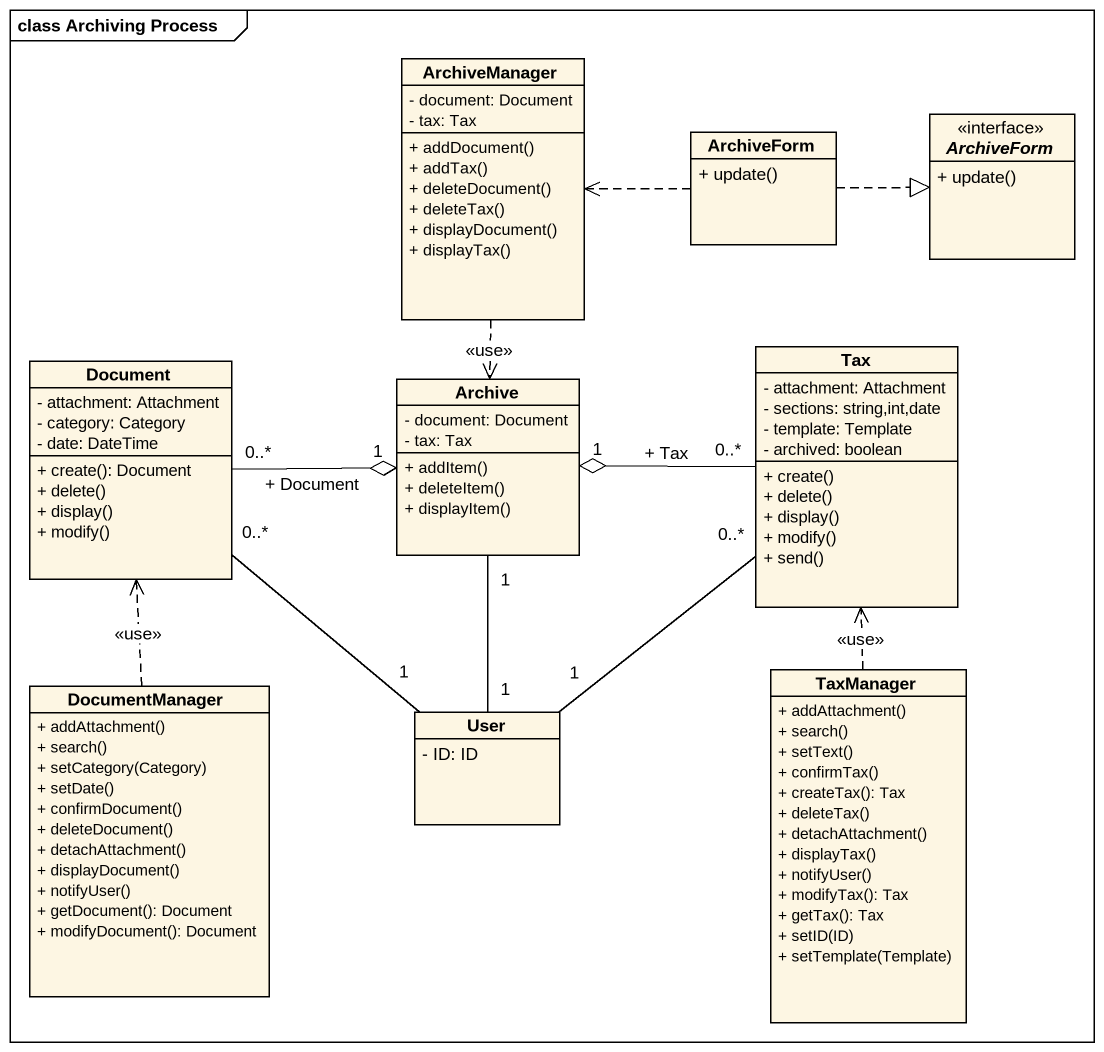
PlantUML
@startuml
mainframe class Archiving Process
hide circle
hide empty members
skinparam classAttributeIconSize 0
class ArchiveManager {
  - document: Document
  - tax: Tax
  + addDocument()
  + addTax()
  + deleteDocument()
  + deleteTax()
  + displayDocument()
  + displayTax()
}
class ArchiveForm {
  + update()
}
interface "ArchiveForm" as ArchiveForm_2 {
  + update()
}
class Document {
  - attachment: Attachment
  - category: Category
  - date: DateTime
  + create(): Document
  + delete()
  + display()
  + modify()
}
class Archive {
  - document: Document
  - tax: Tax
  + addItem()
  + deleteItem()
  + displayItem()
}
class Tax {
  - attachment: Attachment
  - sections: string,int,date
  - template: Template
  - archived: boolean
  + create()
  + delete()
  + display()
  + modify()
  + send()
}
class TaxManager {
  + addAttachment()
  + search()
  + setText()
  + confirmTax()
  + createTax(): Tax
  + deleteTax()
  + detachAttachment()
  + displayTax()
  + notifyUser()
  + modifyTax(): Tax
  + getTax(): Tax
  + setID(ID)
  + setTemplate(Template)
}
class DocumentManager {
  + addAttachment()
  + search()
  + setCategory(Category)
  + setDate()
  + confirmDocument()
  + deleteDocument()
  + detachAttachment()
  + displayDocument()
  + notifyUser()
  + getDocument(): Document
  + modifyDocument(): Document
}
class User {
  - ID: ID
}
ArchiveManager ..> Archive : <<use>>
ArchiveForm .left.> ArchiveManager
ArchiveForm .right.|> ArchiveForm_2
Document "0..*" -right-o "1" Archive : + Document
Tax "0..*" -left-o "1" Archive : + Tax
Tax "0..*" -- "1" User
TaxManager .up.> Tax : <<use>>
DocumentManager .up.> Document : <<use>>
User "1" -up- "0..*" Document
User "1" -up- "1" Archive
@enduml
